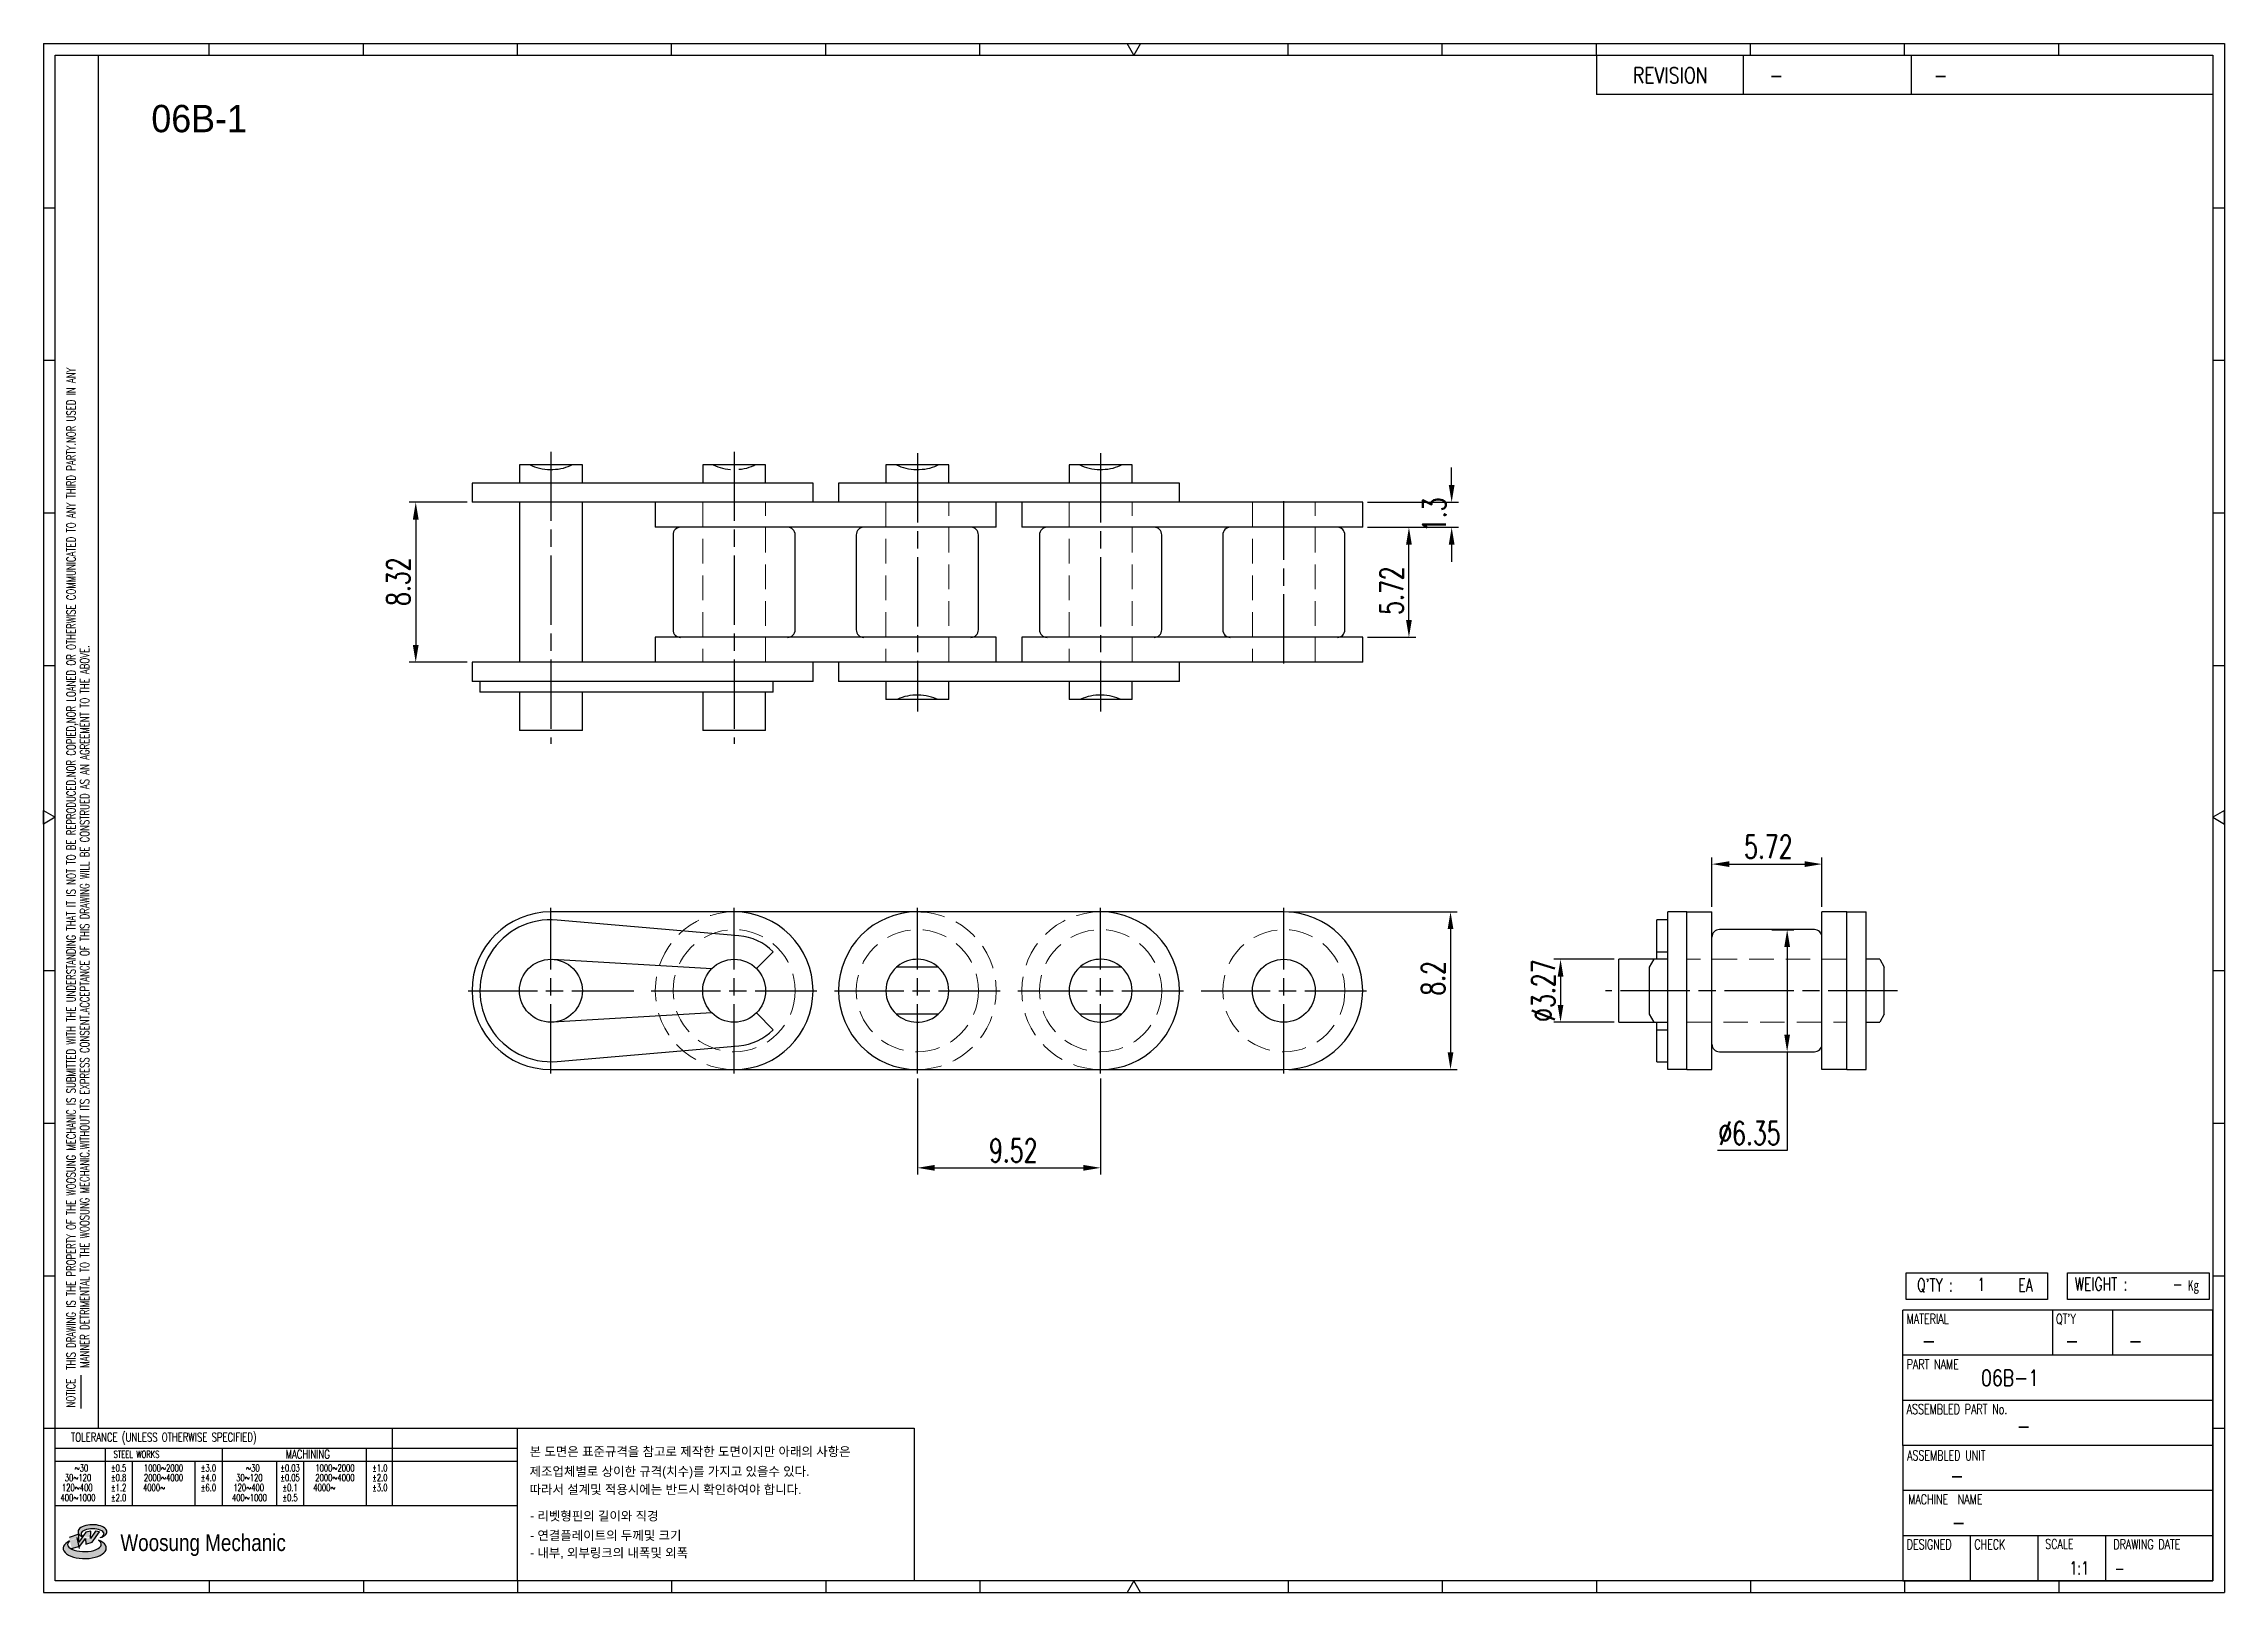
# Model space of a CAD drawing. Header units: millimetres. Extents: x -11 to 103, y -47 to 34.
import ezdxf
from ezdxf.enums import TextEntityAlignment as Align

# ---------------------------------------------------------------- set-up
doc = ezdxf.new("R2010")
doc.units = ezdxf.units.MM
doc.linetypes.add('AM_ISO08W050', pattern=[18, 12, -1.5, 3, -1.5])
doc.linetypes.add('HIDDEN', pattern=[9.525, 6.35, -3.175])
doc.layers.get('Defpoints').update_dxf_attribs({"color": 80})
doc.layers.add('CL1', color=140, linetype='AM_ISO08W050', lineweight=25)
doc.layers.add('HL3', color=1, linetype='HIDDEN', lineweight=0)
for name, color, linetype in [('S-DIM', 7, 'Continuous'), ('TITLE', 7, 'Continuous'), ('도면레이아웃', 7, 'Continuous')]:
    doc.layers.add(name, color=color, linetype=linetype)
doc.styles.add('HAN', font='ROMANS.shx', dxfattribs={"width": 0.7, "bigfont": 'whgtxt.shx'})
doc.styles.add('HKD_ST2', font='romans.shx', dxfattribs={"width": 0.7, "height": 4, "bigfont": '@extfont2.shx'})
doc.styles.add('HSG', font='SIMPLEX.shx', dxfattribs={"width": 0.7, "bigfont": 'HSG.shx'})
doc.styles.add('MtXpl_', font='Gulim.ttf')
doc.styles.add('SLDTEXTSTYLE4', font='arial.ttf', dxfattribs={"width": 0.8})
doc.dimstyles.new('APP0.5', dxfattribs={"dimscale": 0.5, "dimtxt": 2.4, "dimasz": 1.8, "dimexe": 0.7, "dimexo": 0.5, "dimgap": 0.6, "dimtad": 1, "dimtoh": 1, "dimrnd": 0.01, "dimzin": 9, "dimdsep": 46, "dimtxsty": 'HSG', "dimcen": 0, "dimclrd": 1, "dimclre": 1, "dimclrt": 256, "dimazin": 2, "dimtp": 1, "dimtm": 1, "dimtfac": 0.5, "dimtofl": 0, "dimtmove": 0, "dimatfit": 3, "dimfxl": 0, "dimtvp": 1, "dimtolj": 2, "dimlwd": -1, "dimlwe": -1, "dimarcsym": 0})

# ---------------------------------------------------------------- blocks, each defined once
blk = doc.blocks.new('MAST')
at = {"layer": '도면레이아웃'}
h = blk.add_hatch(color=10, dxfattribs=at)
h.paths.add_polyline_path([(1.544, 35.177), (1.554, 34.966), (1.779, 35.034), (2.054, 35.422), (1.908, 35.446), (1.728, 35.167), (1.741, 35.439), (1.547, 35.405), (1.292, 35.041), (1.295, 35.33), (0.943, 35.208), (1.03, 34.8), (1.336, 34.885)])
edge = h.paths.add_edge_path()
edge.add_ellipse((1.795, 35.421), major_axis=(-0.53, 0), ratio=0.487785, start_angle=122.36065, end_angle=403.39574)
edge.add_line((1.411, 35.244), (1.419, 35.261))
edge.add_ellipse((1.798, 35.344), major_axis=(-0.423, 0), ratio=0.444396, start_angle=131.58977, end_angle=386.19408, ccw=False)
edge = h.paths.add_edge_path()
edge.add_ellipse((1.512, 34.815), major_axis=(-0.793, 0), ratio=0.480113, start_angle=314.67633, end_angle=590.85213)
edge.add_ellipse((1.501, 34.958), major_axis=(-0.62, 0), ratio=0.43311, start_angle=331.7024, end_angle=574.42495, ccw=False)
at = {"color": 140}
for p, q in [((0, 90.118), (80.15, 90.118)), ((0, 90.118), (0, 33.191)), ((80.15, 90.118), (80.15, 33.191)), ((57.068, 89.693), (57.068, 88.246)), ((62.47, 89.693), (62.47, 88.246)), ((68.635, 89.693), (68.635, 88.246)), ((79.725, 88.246), (57.068, 88.246)), ((68.449, 43.961), (68.449, 44.936)), ((68.449, 44.936), (73.654, 44.936)), ((73.654, 44.936), (73.654, 43.961)), ((74.39, 43.961), (74.39, 44.936)), ((74.39, 44.936), (79.595, 44.936)), ((79.595, 44.936), (79.595, 43.961)), ((68.336, 38.59), (68.336, 43.563)), ((79.725, 43.563), (68.336, 43.563)), ((73.654, 43.961), (68.449, 43.961)), ((73.827, 43.563), (73.827, 41.905)), ((79.595, 43.961), (74.39, 43.961)), ((76.037, 43.563), (76.037, 41.905)), ((79.725, 38.59), (79.725, 43.563)), ((79.725, 41.905), (68.336, 41.905)), ((79.725, 40.248), (68.336, 40.248)), ((68.336, 38.59), (68.336, 33.616)), ((79.725, 38.59), (68.336, 38.59)), ((79.725, 33.616), (79.725, 38.59)), ((79.725, 36.932), (68.336, 36.932)), ((79.725, 35.274), (68.336, 35.274)), ((70.822, 33.616), (70.822, 35.274)), ((73.309, 33.616), (73.309, 35.274)), ((75.796, 33.616), (75.796, 35.274)), ((0, 33.191), (80.15, 33.191)), ((68.336, 33.616), (79.725, 33.616))]:
    blk.add_line(p, q, dxfattribs=at)
for p, q in [((6.089, 89.693), (6.089, 90.118)), ((11.753, 89.693), (11.753, 90.118)), ((17.418, 89.693), (17.418, 90.118)), ((23.082, 89.693), (23.082, 90.118)), ((28.746, 89.693), (28.746, 90.118)), ((34.411, 89.693), (34.411, 90.118)), ((45.739, 89.693), (45.739, 90.118)), ((51.404, 89.693), (51.404, 90.118)), ((57.068, 89.693), (57.068, 90.118)), ((62.732, 89.693), (62.732, 90.118)), ((68.397, 89.693), (68.397, 90.118)), ((74.061, 89.693), (74.061, 90.118)), ((0, 84.085), (0.425, 84.085)), ((79.725, 84.085), (80.15, 84.085)), ((0, 78.478), (0.425, 78.478)), ((79.725, 78.478), (80.15, 78.478)), ((0, 72.87), (0.425, 72.87)), ((79.725, 72.87), (80.15, 72.87)), ((0, 67.262), (0.425, 67.262)), ((79.725, 67.262), (80.15, 67.262)), ((0, 56.047), (0.425, 56.047)), ((79.725, 56.047), (80.15, 56.047)), ((0, 50.439), (0.425, 50.439)), ((79.725, 50.439), (80.15, 50.439)), ((0, 44.832), (0.425, 44.832)), ((79.725, 44.832), (80.15, 44.832)), ((1.377, 39.947), (1.377, 41.174)), ((0, 39.224), (0.425, 39.224)), ((79.725, 39.224), (80.15, 39.224)), ((6.089, 33.616), (6.089, 33.191)), ((11.753, 33.616), (11.753, 33.191)), ((17.418, 33.616), (17.418, 33.191)), ((23.082, 33.616), (23.082, 33.191)), ((28.746, 33.616), (28.746, 33.191)), ((34.411, 33.616), (34.411, 33.191)), ((45.739, 33.616), (45.739, 33.191)), ((51.404, 33.616), (51.404, 33.191)), ((57.068, 33.616), (57.068, 33.191)), ((62.732, 33.616), (62.732, 33.191)), ((68.397, 33.616), (68.397, 33.191)), ((74.061, 33.616), (74.061, 33.191))]:
    blk.add_line(p, q)
at = {"color": 2}
for p, q in [((2.017, 39.224), (2.017, 89.693)), ((0.425, 39.224), (17.418, 39.224)), ((0.425, 38.487), (17.418, 38.487)), ((2.257, 38.487), (2.257, 36.382)), ((6.557, 38.5), (6.557, 36.382)), ((11.857, 38.487), (11.857, 36.382)), ((12.816, 39.224), (12.816, 36.382)), ((17.418, 33.616), (17.418, 39.224)), ((0.425, 38.012), (17.418, 38.012)), ((3.257, 38.012), (3.257, 36.382)), ((5.557, 38.012), (5.557, 36.382)), ((8.557, 38.012), (8.557, 36.382)), ((9.557, 38.026), (9.557, 36.382)), ((0.425, 36.382), (17.418, 36.382))]:
    blk.add_line(p, q, dxfattribs=at)
for points in [[(40.075, 89.693), (39.83, 90.118), (40.32, 90.118)], [(0.425, 61.679), (0, 61.433), (0, 61.924)], [(79.725, 61.679), (80.15, 61.433), (80.15, 61.924)], [(40.075, 33.616), (39.83, 33.191), (40.32, 33.191)]]:
    blk.add_lwpolyline(points, close=True)
at = {"color": 140}
blk.add_lwpolyline([(0.425, 89.693), (79.725, 89.693), (79.725, 33.616), (0.425, 33.616)], close=True, dxfattribs=at)
at = {"layer": '도면레이아웃'}
for p, q in [((1.295, 35.33), (0.943, 35.208)), ((1.547, 35.405), (1.292, 35.041)), ((1.292, 35.041), (1.295, 35.33)), ((1.741, 35.439), (1.547, 35.405)), ((1.908, 35.446), (1.728, 35.167)), ((1.728, 35.167), (1.741, 35.439)), ((1.779, 35.034), (2.054, 35.422)), ((2.054, 35.422), (1.908, 35.446)), ((1.03, 34.8), (1.336, 34.885)), ((1.224, 35.208), (1.311, 34.8)), ((1.224, 35.208), (1.224, 35.208)), ((1.336, 34.885), (1.544, 35.177)), ((1.419, 35.261), (1.411, 35.244)), ((1.544, 35.177), (1.554, 34.966)), ((1.554, 34.966), (1.779, 35.034))]:
    blk.add_line(p, q, dxfattribs=at)
for centre, major_axis, ratio, start_param, end_param in [((1.795, 35.421), (-0.53, 0), 0.487785, 2.135596, 7.040584), ((1.798, 35.344), (-0.423, 0), 0.444396, 2.296675, 6.740358), ((1.512, 34.815), (-0.793, 0), 0.480113, 5.492138, 10.312315), ((1.501, 34.958), (-0.62, 0), 0.43311, 5.789299, 10.025607)]:
    blk.add_ellipse(centre, major_axis=major_axis, ratio=ratio, start_param=start_param, end_param=end_param, dxfattribs=at)
for s, height, style, width, p in [('REVISION', 0.5806, 'HAN', 0.8, (58.415, 88.664)), ('-', 0.581, 'HAN', 0.8, (63.426, 88.664)), ('-', 0.581, 'HAN', 0.8, (69.468, 88.664)), ("Q'TY : ", 0.4746, 'HKD_ST2', 0.7, (68.857, 44.253)), ('1', 0.475, 'HKD_ST2', 0.7, (71.071, 44.275)), ('EA', 0.4746, 'HKD_ST2', 0.7, (72.578, 44.253)), ('WEIGHT : ', 0.4746, 'HKD_ST2', 0.7, (74.65, 44.286)), ('-', 0.581, 'HAN', 0.8, (69.029, 42.157)), ('-', 0.581, 'HAN', 0.8, (74.289, 42.157)), ('-', 0.581, 'HAN', 0.8, (76.623, 42.157)), ('-', 0.581, 'HAN', 0.8, (72.515, 39.013)), ('-', 0.581, 'HAN', 0.8, (70.067, 37.189)), ('-', 0.581, 'HAN', 0.8, (70.126, 35.48)), ('1:1', 0.4746, 'HKD_ST2', 0.7, (74.458, 33.848)), ('-', 0.475, 'HKD_ST2', 0.7, (76.112, 33.837))]:
    blk.add_text(s, height=height, dxfattribs=dict(style=style, width=width)).set_placement(p)
at = {"color": 6, "style": 'HKD_ST2', "width": 0.7}
for s, p in [(' THIS DRAWING IS THE PROPERTY OF THE WOOSUNG MECHANIC IS SUBMITTED WITH THE UNDERSTANDING THAT IT IS NOT TO BE REPRODUCED.NOR COPIED,NOR LOANED OR OTHERWISE COMMUNICATED TO ANY THIRD PARTY.NOR USED IN ANY', (1.173, 41.217)), ('MANNER DETRIMENTAL TO THE WOOSUNG MECHANIC.WITHOUT ITS EXPRESS CONSENT.ACCEPTANCE OF THIS DRAWING WILL BE CONSTRUED AS AN AGREEMENT TO THE ABOVE.', (1.672, 41.447))]:
    blk.add_text(s, height=0.326266, rotation=90, dxfattribs=at).set_placement(p)
at = {"style": 'HKD_ST2', "width": 0.7}
blk.add_text('-', height=0.475, dxfattribs=at).set_placement((78.613, 44.286), align=Align.RIGHT)
at = {"color": 254, "style": 'HKD_ST2', "width": 0.7}
for s, height, p in [('MATERIAL', 0.3651, (68.474, 43.425)), ("QT'Y", 0.3651, (73.965, 43.425)), ('PART NAME', 0.3651, (68.474, 41.756)), ('ASSEMBLED PART No.', 0.36511, (68.474, 40.109)), ('ASSEMBLED UNIT', 0.36511, (68.49, 38.408)), ('MACHINE  NAME', 0.36511, (68.532, 36.794)), ('DESIGNED', 0.3651, (68.474, 35.136)), ('CHECK', 0.3651, (70.961, 35.136)), ('SCALE', 0.3651, (73.566, 35.153)), ('DRAWING DATE', 0.36511, (76.071, 35.141))]:
    blk.add_text(s, height=height, dxfattribs=at).set_placement(p, align=Align.TOP_LEFT)
at = {"style": 'HKD_ST2', "width": 0.7}
blk.add_text('NOTICE', height=0.3263, rotation=90, dxfattribs=at).set_placement((1.163, 39.988))
blk.add_text('TOLERANCE (UNLESS OTHERWISE SPECIFIED)', height=0.32627, dxfattribs=at).set_placement((4.417, 38.896), align=Align.MIDDLE_CENTER)
at = {"color": 4, "style": 'HKD_ST2', "width": 0.7}
for s, height, p in [('%%12630', 0.261, (1.389, 37.762)), ('1000%%1262000', 0.26101, (4.407, 37.762)), ('%%12630', 0.261, (7.689, 37.762)), ('1000%%1262000', 0.26101, (10.707, 37.762)), ('120%%126400', 0.26101, (1.237, 37.045)), ('30%%126120', 0.261, (1.263, 37.411)), ('4000%%126', 0.261, (4.061, 37.045)), ('2000%%1264000', 0.26101, (4.407, 37.411)), ('120%%126400', 0.26101, (7.537, 37.045)), ('30%%126120', 0.261, (7.563, 37.411)), ('4000%%126', 0.261, (10.321, 37.045)), ('2000%%1264000', 0.26101, (10.707, 37.411)), ('400%%1261000', 0.26101, (1.263, 36.67)), ('400%%1261000', 0.26101, (7.563, 36.67))]:
    blk.add_text(s, height=height, dxfattribs=at).set_placement(p, align=Align.MIDDLE_CENTER)
for s, height, p in [('%%P0.5', 0.261, (2.757, 37.762)), ('STEEL WORKS', 0.26101, (3.416, 38.268)), ('%%P3.0', 0.261, (6.057, 37.762)), ('%%P0.03', 0.261, (9.057, 37.762)), ('MACHINING', 0.3263, (9.707, 38.27)), ('%%P1.0', 0.261, (12.357, 37.762)), ('%%P0.8', 0.261, (2.757, 37.411)), ('%%P1.2', 0.261, (2.757, 37.045)), ('%%P4.0', 0.261, (6.057, 37.411)), ('%%P6.0', 0.261, (6.057, 37.045)), ('%%P0.05', 0.261, (9.057, 37.411)), ('%%P0.1', 0.261, (9.057, 37.045)), ('%%P2.0', 0.261, (12.357, 37.411)), ('%%P3.0', 0.261, (12.357, 37.045)), ('%%P2.0', 0.261, (2.757, 36.67)), ('%%P0.5', 0.261, (9.057, 36.67))]:
    blk.add_text(s, height=height, dxfattribs=at).set_placement(p, align=Align.MIDDLE)
at = {"color": 1, "style": 'SLDTEXTSTYLE4', "width": 0.8}
blk.add_text('Woosung Mechanic', height=0.61957, dxfattribs=at).set_placement((2.822, 34.711))
at = {"layer": 'TITLE', "width": 0.8}
blk.add_text('Kg', height=0.3789, dxfattribs=at).set_placement((78.807, 44.286))
blk = doc.blocks.new('*D2')
at = {"layer": 'Defpoints', "color": 0, "transparency": 16777216}
for p in [(57.75, 8.59), (60.15, 8.59), (57.75, 2.87)]:
    blk.add_point(p, dxfattribs=at)
at = {"layer": 'S-DIM', "color": 1, "transparency": 16777216}
for p, q in [((58, 8.59), (60.5, 8.59)), ((60.15, 3.77), (60.15, 7.69)), ((58, 2.87), (60.5, 2.87))]:
    blk.add_line(p, q, dxfattribs=at)
for points in [[(60, 7.69), (60.3, 7.69), (60.15, 8.59)], [(60, 3.77), (60.3, 3.77), (60.15, 2.87)]]:
    blk.add_solid(points, dxfattribs=at)
at = {"layer": 'S-DIM', "transparency": 16777216, "insert": (59.25, 5.3), "char_height": 1.2, "attachment_point": 5, "rotation": 90, "style": 'HSG'}
blk.add_mtext('\\A2;5.72', dxfattribs=at)
blk = doc.blocks.new('*D3')
at = {"layer": 'Defpoints', "color": 0, "transparency": 16777216}
for p in [(57.75, 9.89), (62.37, 9.89), (57.75, 8.59)]:
    blk.add_point(p, dxfattribs=at)
at = {"layer": 'S-DIM', "color": 1, "transparency": 16777216}
for p, q in [((62.37, 10.79), (62.37, 11.69)), ((58, 9.89), (62.72, 9.89)), ((58, 8.59), (62.72, 8.59)), ((62.37, 7.69), (62.37, 6.79))]:
    blk.add_line(p, q, dxfattribs=at)
for points in [[(62.22, 10.79), (62.52, 10.79), (62.37, 9.89)], [(62.22, 7.69), (62.52, 7.69), (62.37, 8.59)]]:
    blk.add_solid(points, dxfattribs=at)
at = {"layer": 'S-DIM', "transparency": 16777216, "insert": (61.47, 9.24), "char_height": 1.2, "attachment_point": 5, "rotation": 90, "style": 'HSG'}
blk.add_mtext('\\A2;1.3', dxfattribs=at)
blk = doc.blocks.new('*D4')
at = {"layer": 'Defpoints', "color": 0, "transparency": 16777216}
for p in [(11.45, 9.89), (8.52, 1.57), (11.45, 1.57)]:
    blk.add_point(p, dxfattribs=at)
at = {"layer": 'S-DIM', "color": 1, "transparency": 16777216}
for p, q in [((11.2, 9.89), (8.17, 9.89)), ((8.52, 8.99), (8.52, 2.47)), ((11.2, 1.57), (8.17, 1.57))]:
    blk.add_line(p, q, dxfattribs=at)
for points in [[(8.37, 8.99), (8.67, 8.99), (8.52, 9.89)], [(8.37, 2.47), (8.67, 2.47), (8.52, 1.57)]]:
    blk.add_solid(points, dxfattribs=at)
at = {"layer": 'S-DIM', "transparency": 16777216, "insert": (7.62, 5.76), "char_height": 1.2, "attachment_point": 5, "rotation": 90, "style": 'HSG'}
blk.add_mtext('\\A2;8.32', dxfattribs=at)
blk = doc.blocks.new('*D5')
at = {"layer": 'Defpoints', "color": 0, "transparency": 16777216}
for p in [(34.6, -19.81), (44.12, -19.81), (44.12, -24.71)]:
    blk.add_point(p, dxfattribs=at)
at = {"layer": 'S-DIM', "color": 1, "transparency": 16777216}
for p, q in [((34.6, -20.06), (34.6, -25.06)), ((44.12, -20.06), (44.12, -25.06)), ((35.5, -24.71), (43.22, -24.71))]:
    blk.add_line(p, q, dxfattribs=at)
for points in [[(35.5, -24.56), (35.5, -24.86), (34.6, -24.71)], [(43.22, -24.56), (43.22, -24.86), (44.12, -24.71)]]:
    blk.add_solid(points, dxfattribs=at)
at = {"layer": 'S-DIM', "transparency": 16777216, "insert": (39.58, -23.81), "char_height": 1.2, "attachment_point": 5, "style": 'HSG'}
blk.add_mtext('\\A2;9.52', dxfattribs=at)
blk = doc.blocks.new('*D6')
at = {"layer": 'Defpoints', "color": 0, "transparency": 16777216}
for p in [(53.65, -11.4), (53.65, -19.6), (62.31, -19.6)]:
    blk.add_point(p, dxfattribs=at)
at = {"layer": 'S-DIM', "color": 1, "transparency": 16777216}
for p, q in [((53.9, -11.4), (62.66, -11.4)), ((62.31, -12.3), (62.31, -18.7)), ((53.9, -19.6), (62.66, -19.6))]:
    blk.add_line(p, q, dxfattribs=at)
for points in [[(62.16, -12.3), (62.46, -12.3), (62.31, -11.4)], [(62.16, -18.7), (62.46, -18.7), (62.31, -19.6)]]:
    blk.add_solid(points, dxfattribs=at)
at = {"layer": 'S-DIM', "transparency": 16777216, "insert": (61.41, -14.86), "char_height": 1.2, "attachment_point": 5, "rotation": 90, "style": 'HSG'}
blk.add_mtext('\\A2;8.2', dxfattribs=at)
blk = doc.blocks.new('*D7')
at = {"layer": 'Defpoints', "color": 0, "transparency": 16777216}
for p in [(71.06, -13.87), (68.03, -17.14), (71.06, -17.14)]:
    blk.add_point(p, dxfattribs=at)
at = {"layer": 'S-DIM', "color": 1, "transparency": 16777216}
for p, q in [((70.81, -13.87), (67.68, -13.87)), ((68.03, -14.77), (68.03, -16.24)), ((70.81, -17.14), (67.68, -17.14))]:
    blk.add_line(p, q, dxfattribs=at)
for points in [[(67.88, -14.77), (68.18, -14.77), (68.03, -13.87)], [(67.88, -16.24), (68.18, -16.24), (68.03, -17.14)]]:
    blk.add_solid(points, dxfattribs=at)
at = {"layer": 'S-DIM', "transparency": 16777216, "insert": (67.13, -15.5), "char_height": 1.2, "attachment_point": 5, "rotation": 90, "style": 'HSG'}
blk.add_mtext('\\A2;%%c3.27', dxfattribs=at)
blk = doc.blocks.new('*D8')
at = {"layer": 'Defpoints', "color": 0, "transparency": 16777216}
for p in [(78.76, -12.33), (78.76, -18.68), (79.81, -18.68)]:
    blk.add_point(p, dxfattribs=at)
at = {"layer": 'S-DIM', "color": 1, "transparency": 16777216}
for p, q in [((79.01, -12.33), (80.16, -12.33)), ((79.81, -13.23), (79.81, -17.78)), ((79.01, -18.68), (80.16, -18.68)), ((79.81, -18.68), (79.81, -23.81)), ((79.81, -23.81), (76.19, -23.81))]:
    blk.add_line(p, q, dxfattribs=at)
for points in [[(79.66, -13.23), (79.96, -13.23), (79.81, -12.33)], [(79.66, -17.78), (79.96, -17.78), (79.81, -18.68)]]:
    blk.add_solid(points, dxfattribs=at)
at = {"layer": 'S-DIM', "transparency": 16777216, "insert": (77.85, -22.91), "char_height": 1.2, "attachment_point": 5, "style": 'HSG'}
blk.add_mtext('\\A2;%%c6.35', dxfattribs=at)
blk = doc.blocks.new('*D9')
at = {"layer": 'Defpoints', "color": 0, "transparency": 16777216}
for p in [(81.62, -8.92), (75.9, -11.4), (81.62, -11.4)]:
    blk.add_point(p, dxfattribs=at)
at = {"layer": 'S-DIM', "color": 1, "transparency": 16777216}
for p, q in [((75.9, -11.15), (75.9, -8.57)), ((76.8, -8.92), (80.72, -8.92)), ((81.62, -11.15), (81.62, -8.57))]:
    blk.add_line(p, q, dxfattribs=at)
for points in [[(76.8, -8.77), (76.8, -9.07), (75.9, -8.92)], [(80.72, -8.77), (80.72, -9.07), (81.62, -8.92)]]:
    blk.add_solid(points, dxfattribs=at)
at = {"layer": 'S-DIM', "transparency": 16777216, "insert": (78.83, -8.02), "char_height": 1.2, "attachment_point": 5, "style": 'HSG'}
blk.add_mtext('\\A2;5.72', dxfattribs=at)

msp = doc.modelspace()

# ---------------------------------------------------------------- linework, layer by layer
for p, q in [((17.181, 11.829), (13.911, 11.829)), ((13.911, 11.829), (13.911, 10.889)), ((14.464, 11.829), (14.575, 11.777)), ((14.575, 11.777), (14.694, 11.731)), ((14.694, 11.731), (14.819, 11.691)), ((14.819, 11.691), (14.949, 11.658)), ((14.949, 11.658), (15.084, 11.631)), ((15.084, 11.631), (15.222, 11.611)), ((15.222, 11.611), (15.363, 11.598)), ((15.363, 11.598), (15.506, 11.593)), ((15.506, 11.593), (15.648, 11.594)), ((15.648, 11.594), (15.79, 11.603)), ((15.79, 11.603), (15.93, 11.619)), ((15.93, 11.619), (16.067, 11.642)), ((16.067, 11.642), (16.2, 11.671)), ((16.2, 11.671), (16.328, 11.708)), ((16.328, 11.708), (16.45, 11.75)), ((16.45, 11.75), (16.566, 11.799)), ((16.566, 11.799), (16.627, 11.829)), ((17.181, 10.889), (17.181, 11.829)), ((26.706, 11.829), (23.436, 11.829)), ((23.436, 11.829), (23.436, 10.889)), ((23.989, 11.829), (24.1, 11.777)), ((24.1, 11.777), (24.219, 11.731)), ((24.219, 11.731), (24.344, 11.691)), ((24.344, 11.691), (24.474, 11.658)), ((24.474, 11.658), (24.609, 11.631)), ((24.609, 11.631), (24.747, 11.611)), ((24.747, 11.611), (24.888, 11.598)), ((25.315, 11.603), (25.455, 11.619)), ((25.455, 11.619), (25.592, 11.642)), ((25.592, 11.642), (25.725, 11.671)), ((25.725, 11.671), (25.853, 11.708)), ((25.853, 11.708), (25.975, 11.75)), ((25.975, 11.75), (26.091, 11.799)), ((26.091, 11.799), (26.152, 11.829)), ((26.706, 10.889), (26.706, 11.829)), ((36.231, 11.829), (32.961, 11.829)), ((32.961, 11.829), (32.961, 10.889)), ((33.514, 11.829), (33.625, 11.777)), ((33.625, 11.777), (33.744, 11.731)), ((33.744, 11.731), (33.869, 11.691)), ((33.869, 11.691), (33.999, 11.658)), ((33.999, 11.658), (34.134, 11.631)), ((34.134, 11.631), (34.272, 11.611)), ((34.272, 11.611), (34.413, 11.598)), ((34.413, 11.598), (34.556, 11.593)), ((34.556, 11.593), (34.698, 11.594)), ((34.698, 11.594), (34.84, 11.603)), ((34.84, 11.603), (34.98, 11.619)), ((34.98, 11.619), (35.117, 11.642)), ((35.117, 11.642), (35.25, 11.671)), ((35.25, 11.671), (35.378, 11.708)), ((35.378, 11.708), (35.5, 11.75)), ((35.5, 11.75), (35.616, 11.799)), ((35.616, 11.799), (35.677, 11.829)), ((36.231, 10.889), (36.231, 11.829)), ((45.756, 11.829), (42.486, 11.829)), ((42.486, 11.829), (42.486, 10.889)), ((43.039, 11.829), (43.15, 11.777)), ((43.15, 11.777), (43.269, 11.731)), ((43.269, 11.731), (43.394, 11.691)), ((43.394, 11.691), (43.524, 11.658)), ((43.524, 11.658), (43.659, 11.631)), ((43.659, 11.631), (43.797, 11.611)), ((43.797, 11.611), (43.938, 11.598)), ((43.938, 11.598), (44.081, 11.593)), ((44.081, 11.593), (44.223, 11.594)), ((44.223, 11.594), (44.365, 11.603)), ((44.365, 11.603), (44.505, 11.619)), ((44.505, 11.619), (44.642, 11.642)), ((44.642, 11.642), (44.775, 11.671)), ((44.775, 11.671), (44.903, 11.708)), ((44.903, 11.708), (45.025, 11.75)), ((45.025, 11.75), (45.141, 11.799)), ((45.141, 11.799), (45.202, 11.829)), ((45.756, 10.889), (45.756, 11.829)), ((29.171, 10.889), (11.446, 10.889)), ((11.446, 10.889), (11.446, 9.889)), ((29.171, 9.889), (29.171, 10.889)), ((48.221, 10.889), (30.496, 10.889)), ((30.496, 10.889), (30.496, 9.889)), ((48.221, 9.889), (48.221, 10.889)), ((25.071, 9.889), (11.446, 9.889)), ((13.911, 9.889), (13.911, 1.569)), ((17.181, 1.569), (17.181, 9.889)), ((20.971, 9.889), (20.971, 8.589)), ((34.596, 9.889), (25.071, 9.889)), ((44.121, 9.889), (34.596, 9.889)), ((38.696, 8.589), (38.696, 9.889)), ((40.021, 9.889), (40.021, 8.589)), ((57.746, 9.889), (44.121, 9.889)), ((57.746, 8.589), (57.746, 9.889)), ((38.696, 8.589), (20.971, 8.589)), ((21.896, 8.195), (21.896, 3.262)), ((28.246, 3.262), (28.246, 8.195)), ((31.421, 8.195), (31.421, 3.262)), ((37.771, 3.262), (37.771, 8.195)), ((57.746, 8.589), (40.021, 8.589)), ((40.946, 8.195), (40.946, 3.262)), ((47.296, 3.262), (47.296, 8.195)), ((50.471, 8.195), (50.471, 3.262)), ((56.821, 3.262), (56.821, 8.195)), ((38.696, 2.869), (20.971, 2.869)), ((20.971, 2.869), (20.971, 1.569)), ((38.696, 1.569), (38.696, 2.869)), ((57.746, 2.869), (40.021, 2.869)), ((40.021, 2.869), (40.021, 1.569)), ((57.746, 1.569), (57.746, 2.869)), ((25.071, 1.569), (11.446, 1.569)), ((11.446, 1.569), (11.446, 0.569)), ((34.596, 1.569), (25.071, 1.569)), ((29.171, 0.569), (29.171, 1.569)), ((30.496, 1.569), (30.496, 0.569)), ((44.121, 1.569), (34.596, 1.569)), ((57.746, 1.569), (44.121, 1.569)), ((48.221, 0.569), (48.221, 1.569)), ((29.171, 0.569), (11.446, 0.569)), ((11.856, 0.569), (11.856, 0.013)), ((27.1, 0.013), (11.856, 0.013)), ((13.911, 0.013), (13.911, -1.971)), ((17.181, -1.971), (17.181, 0.013)), ((23.436, 0.013), (23.436, -1.971)), ((26.706, -1.971), (26.706, 0.013)), ((27.1, 0.013), (27.1, 0.569)), ((48.221, 0.569), (30.496, 0.569)), ((32.961, 0.569), (32.961, -0.371)), ((36.231, -0.371), (36.231, 0.569)), ((42.486, 0.569), (42.486, -0.371)), ((45.756, -0.371), (45.756, 0.569)), ((36.231, -0.371), (32.961, -0.371)), ((33.576, -0.342), (33.514, -0.371)), ((33.691, -0.293), (33.576, -0.342)), ((33.813, -0.251), (33.691, -0.293)), ((33.941, -0.214), (33.813, -0.251)), ((34.075, -0.185), (33.941, -0.214)), ((34.212, -0.162), (34.075, -0.185)), ((34.352, -0.146), (34.212, -0.162)), ((34.493, -0.137), (34.352, -0.146)), ((34.636, -0.136), (34.493, -0.137)), ((34.778, -0.141), (34.636, -0.136)), ((34.919, -0.154), (34.778, -0.141)), ((35.058, -0.174), (34.919, -0.154)), ((35.193, -0.201), (35.058, -0.174)), ((35.323, -0.234), (35.193, -0.201)), ((35.448, -0.274), (35.323, -0.234)), ((35.566, -0.32), (35.448, -0.274)), ((35.677, -0.371), (35.566, -0.32)), ((45.756, -0.371), (42.486, -0.371)), ((43.101, -0.342), (43.039, -0.371)), ((43.216, -0.293), (43.101, -0.342)), ((43.338, -0.251), (43.216, -0.293)), ((43.466, -0.214), (43.338, -0.251)), ((43.6, -0.185), (43.466, -0.214)), ((43.737, -0.162), (43.6, -0.185)), ((43.877, -0.146), (43.737, -0.162)), ((44.018, -0.137), (43.877, -0.146)), ((44.161, -0.136), (44.018, -0.137)), ((44.303, -0.141), (44.161, -0.136)), ((44.444, -0.154), (44.303, -0.141)), ((44.583, -0.174), (44.444, -0.154)), ((44.718, -0.201), (44.583, -0.174)), ((44.848, -0.234), (44.718, -0.201)), ((44.973, -0.274), (44.848, -0.234)), ((45.091, -0.32), (44.973, -0.274)), ((45.202, -0.371), (45.091, -0.32)), ((17.181, -1.971), (13.911, -1.971)), ((26.706, -1.971), (23.436, -1.971)), ((25.071, -11.403), (15.546, -11.403)), ((25.318, -12.644), (15.863, -11.827)), ((34.596, -11.403), (25.071, -11.403)), ((44.121, -11.403), (34.596, -11.403)), ((53.646, -11.403), (44.121, -11.403)), ((73.599, -11.813), (73.044, -11.813)), ((73.044, -13.868), (73.044, -11.813)), ((73.599, -19.603), (73.599, -11.403)), ((74.599, -11.403), (73.599, -11.403)), ((74.599, -19.603), (74.599, -11.403)), ((74.599, -11.403), (75.899, -11.403)), ((75.899, -19.603), (75.899, -11.403)), ((81.225, -12.328), (76.293, -12.328)), ((81.619, -19.603), (81.619, -11.403)), ((82.919, -11.403), (81.619, -11.403)), ((82.919, -19.603), (82.919, -11.403)), ((82.919, -11.403), (83.919, -11.403)), ((83.919, -19.603), (83.919, -11.403)), ((26.227, -14.347), (27.1, -13.474)), ((73.044, -13.474), (73.599, -13.474)), ((15.64, -13.871), (23.915, -14.347)), ((33.576, -14.225), (33.514, -14.277)), ((35.677, -14.277), (33.514, -14.277)), ((33.691, -14.141), (33.576, -14.225)), ((33.813, -14.068), (33.691, -14.141)), ((33.941, -14.005), (33.813, -14.068)), ((34.075, -13.954), (33.941, -14.005)), ((34.212, -13.914), (34.075, -13.954)), ((34.352, -13.887), (34.212, -13.914)), ((34.493, -13.872), (34.352, -13.887)), ((34.636, -13.869), (34.493, -13.872)), ((34.778, -13.879), (34.636, -13.869)), ((34.919, -13.901), (34.778, -13.879)), ((35.058, -13.935), (34.919, -13.901)), ((35.193, -13.981), (35.058, -13.935)), ((35.323, -14.039), (35.193, -13.981)), ((35.448, -14.108), (35.323, -14.039)), ((35.566, -14.187), (35.448, -14.108)), ((35.677, -14.277), (35.566, -14.187)), ((43.101, -14.225), (43.039, -14.277)), ((45.202, -14.277), (43.039, -14.277)), ((43.216, -14.141), (43.101, -14.225)), ((43.338, -14.068), (43.216, -14.141)), ((43.466, -14.005), (43.338, -14.068)), ((43.6, -13.954), (43.466, -14.005)), ((43.737, -13.914), (43.6, -13.954)), ((43.877, -13.887), (43.737, -13.914)), ((44.018, -13.872), (43.877, -13.887)), ((44.161, -13.869), (44.018, -13.872)), ((44.303, -13.879), (44.161, -13.869)), ((44.444, -13.901), (44.303, -13.879)), ((44.583, -13.935), (44.444, -13.901)), ((44.718, -13.981), (44.583, -13.935)), ((44.848, -14.039), (44.718, -13.981)), ((44.973, -14.108), (44.848, -14.039)), ((45.091, -14.187), (44.973, -14.108)), ((45.202, -14.277), (45.091, -14.187)), ((71.059, -17.138), (71.059, -13.868)), ((72.895, -13.868), (71.059, -13.868)), ((72.659, -14.277), (72.895, -13.868)), ((72.659, -16.73), (72.659, -14.277)), ((73.599, -13.868), (72.895, -13.868)), ((84.623, -13.868), (83.919, -13.868)), ((84.623, -13.868), (84.859, -14.277)), ((84.859, -16.73), (84.859, -14.277)), ((23.915, -16.659), (15.64, -17.136)), ((27.1, -17.533), (26.227, -16.659)), ((33.514, -16.73), (33.625, -16.819)), ((35.677, -16.73), (33.514, -16.73)), ((33.625, -16.819), (33.744, -16.899)), ((33.744, -16.899), (33.869, -16.968)), ((33.869, -16.968), (33.999, -17.025)), ((35.117, -17.053), (35.25, -17.002)), ((35.25, -17.002), (35.378, -16.939)), ((35.378, -16.939), (35.5, -16.865)), ((35.5, -16.865), (35.616, -16.781)), ((35.616, -16.781), (35.677, -16.73)), ((43.039, -16.73), (43.15, -16.819)), ((45.202, -16.73), (43.039, -16.73)), ((43.15, -16.819), (43.269, -16.899)), ((43.269, -16.899), (43.394, -16.968)), ((43.394, -16.968), (43.524, -17.025)), ((44.642, -17.053), (44.775, -17.002)), ((44.775, -17.002), (44.903, -16.939)), ((44.903, -16.939), (45.025, -16.865)), ((45.025, -16.865), (45.141, -16.781)), ((45.141, -16.781), (45.202, -16.73)), ((72.895, -17.138), (72.659, -16.73)), ((84.859, -16.73), (84.623, -17.138)), ((33.999, -17.025), (34.134, -17.072)), ((34.134, -17.072), (34.272, -17.106)), ((34.272, -17.106), (34.413, -17.128)), ((34.413, -17.128), (34.556, -17.138)), ((34.556, -17.138), (34.698, -17.135)), ((34.698, -17.135), (34.84, -17.12)), ((34.84, -17.12), (34.98, -17.093)), ((34.98, -17.093), (35.117, -17.053)), ((43.524, -17.025), (43.659, -17.072)), ((43.659, -17.072), (43.797, -17.106)), ((43.797, -17.106), (43.938, -17.128)), ((43.938, -17.128), (44.081, -17.138)), ((44.081, -17.138), (44.223, -17.135)), ((44.223, -17.135), (44.365, -17.12)), ((44.365, -17.12), (44.505, -17.093)), ((44.505, -17.093), (44.642, -17.053)), ((71.059, -17.138), (72.895, -17.138)), ((72.895, -17.138), (73.599, -17.138)), ((73.044, -19.193), (73.044, -17.138)), ((73.044, -17.533), (73.599, -17.533)), ((83.919, -17.138), (84.623, -17.138)), ((15.863, -19.18), (25.318, -18.363)), ((73.044, -19.193), (73.599, -19.193)), ((76.293, -18.678), (81.225, -18.678)), ((15.546, -19.603), (25.071, -19.603)), ((25.071, -19.603), (34.596, -19.603)), ((34.596, -19.603), (44.121, -19.603)), ((44.121, -19.603), (53.646, -19.603)), ((74.599, -19.603), (73.599, -19.603)), ((74.599, -19.603), (75.899, -19.603)), ((82.919, -19.603), (81.619, -19.603)), ((82.919, -19.603), (83.919, -19.603))]:
    msp.add_line(p, q)
at = {"color": 140}
msp.add_lwpolyline([(13.811, -38.249), (34.433, -38.249), (34.433, -46.18), (13.811, -46.18)], close=True, dxfattribs=at)
for centre in [(15.546, -15.503), (25.071, -15.503), (53.646, -15.503)]:
    msp.add_circle(centre, 1.635)
for centre, radius, start, end in [((22.289, 8.195), 0.394, 90, 180), ((27.852, 8.195), 0.394, 0, 90), ((31.814, 8.195), 0.394, 90, 180), ((37.377, 8.195), 0.394, 0, 90), ((41.339, 8.195), 0.394, 90, 180), ((46.902, 8.195), 0.394, 0, 90), ((50.864, 8.195), 0.394, 90, 180), ((56.427, 8.195), 0.394, 0, 90), ((22.289, 3.262), 0.394, 180, 270), ((27.852, 3.262), 0.394, 270, 360), ((31.814, 3.262), 0.394, 180, 270), ((37.377, 3.262), 0.394, 270, 360), ((41.339, 3.262), 0.394, 180, 270), ((46.902, 3.262), 0.394, 270, 360), ((50.864, 3.262), 0.394, 180, 270), ((56.427, 3.262), 0.394, 270, 360), ((15.546, -15.503), 4.1, 90, 270), ((15.546, -15.503), 3.69, 85.06134, 274.93866), ((25.071, -15.503), 4.1, 270, 90), ((34.596, -15.503), 4.1, 90, 270), ((44.121, -15.503), 4.1, 270, 90), ((53.646, -15.503), 4.1, 270, 90), ((76.293, -12.722), 0.394, 90, 180), ((81.225, -12.722), 0.394, 0, 90), ((25.071, -15.503), 2.87, 45, 85.06134), ((34.596, -15.503), 1.635, 131.40962, 228.59038), ((34.596, -15.503), 1.635, 311.40962, 48.59038), ((44.121, -15.503), 1.635, 131.40962, 228.59038), ((44.121, -15.503), 1.635, 311.40962, 48.59038), ((25.071, -15.503), 2.87, 274.93866, 315), ((76.293, -18.285), 0.394, 180, 270), ((81.225, -18.285), 0.394, 270, 0)]:
    msp.add_arc(centre, radius, start, end)
at = {"layer": 'CL1', "ltscale": 0.3}
for p, q in [((15.546, 12.519), (15.546, -2.661)), ((25.071, 12.519), (25.071, -2.661)), ((34.596, 12.439), (34.596, -0.981)), ((44.121, 12.439), (44.121, -0.981)), ((53.646, 1.504), (53.646, 9.954)), ((15.546, -19.808), (15.546, -11.198)), ((25.071, -19.808), (25.071, -11.198)), ((34.596, -19.808), (34.596, -11.198)), ((44.121, -19.808), (44.121, -11.198)), ((53.646, -19.808), (53.646, -11.198)), ((11.241, -15.503), (19.851, -15.503)), ((20.766, -15.503), (29.376, -15.503)), ((30.291, -15.503), (38.901, -15.503)), ((39.816, -15.503), (48.426, -15.503)), ((49.341, -15.503), (57.951, -15.503)), ((85.549, -15.503), (70.369, -15.503))]:
    msp.add_line(p, q, dxfattribs=at)
at = {"layer": 'HL3', "ltscale": 0.2}
for p, q in [((23.436, 9.889), (23.436, 1.569)), ((23.436, 9.889), (23.436, 1.569)), ((26.706, 1.569), (26.706, 9.889)), ((26.706, 1.569), (26.706, 9.889)), ((32.961, 9.889), (32.961, 1.569)), ((32.961, 9.889), (32.961, 1.569)), ((36.231, 1.569), (36.231, 9.889)), ((36.231, 1.569), (36.231, 9.889)), ((42.486, 9.889), (42.486, 1.569)), ((42.486, 9.889), (42.486, 1.569)), ((45.756, 1.569), (45.756, 9.889)), ((45.756, 1.569), (45.756, 9.889)), ((52.011, 9.889), (52.011, 1.569)), ((55.281, 1.569), (55.281, 9.889)), ((82.919, -13.868), (74.599, -13.868)), ((74.599, -17.138), (82.919, -17.138))]:
    msp.add_line(p, q, dxfattribs=at)
for centre in [(25.071, -15.503), (34.596, -15.503), (44.121, -15.503), (53.646, -15.503)]:
    msp.add_circle(centre, 3.175, dxfattribs=at)
for centre, start, end in [((25.071, -15.503), 90, 270), ((34.596, -15.503), 270, 90), ((44.121, -15.503), 90, 270)]:
    msp.add_arc(centre, 4.1, start, end, dxfattribs=at)

# ---------------------------------------------------------------- block references
at = {"color": 140, "xscale": 1.414371866509385, "yscale": 1.414371866509385, "zscale": 1.414371866509385}
msp.add_blockref('MAST', (-10.824, -93.726), dxfattribs=at)

# ---------------------------------------------------------------- texts
at = {"color": 254, "style": 'MtXpl_'}
msp.add_text('06B-1', height=1.4233, dxfattribs=at).set_placement((-5.224, 29.126))
at = {"style": 'HAN', "width": 0.8}
msp.add_text('06B-1', height=0.8212, dxfattribs=at).set_placement((89.889, -36.04))
at = {"color": 140, "style": 'MtXpl_'}
for s, p in [('본 도면은 표준규격을 참고로 제작한 도면이지만 아래의 사항은', (14.438, -39.694)), ('제조업체별로 상이한 규격(치수)를 가지고 있을수 있다.', (14.438, -40.726)), ('따라서 설계및 적용시에는 반드시 확인하여야 합니다.', (14.438, -41.667)), ('- 리벳형핀의 길이와 직경', (14.464, -43.044)), ('- 연결플레이트의 두께및 크기', (14.464, -44.054)), ('- 내부, 외부링크의 내폭및 외폭', (14.464, -44.96))]:
    msp.add_text(s, height=0.47444, dxfattribs=at).set_placement(p)

# ---------------------------------------------------------------- dimensions: what is measured, and where the dimension line sits
at = {"layer": 'S-DIM'}
for base, p1, p2, picture, middle in [((62.368, 9.889), (57.746, 8.589), (57.746, 9.889), '*D3', (62.368, 9.239)), ((8.517, 1.569), (11.446, 9.889), (11.446, 1.569), '*D4', (8.517, 5.758)), ((60.145, 8.589), (57.746, 2.869), (57.746, 8.589), '*D2', (60.145, 5.297)), ((62.313, -19.603), (53.646, -11.403), (53.646, -19.603), '*D6', (62.313, -14.855))]:
    dim = msp.add_linear_dim(base=base, p1=p1, p2=p2, angle=90, dimstyle='APP0.5', dxfattribs=at)
    dim.commit()
    dim.dimension.update_dxf_attribs({"geometry": picture, "text_midpoint": middle, "dimtype": 128})
for base, p1, p2, picture, middle in [((81.619, -8.924), (75.899, -11.403), (81.619, -11.403), '*D9', (78.828, -8.924)), ((44.120743421, -24.709325414), (34.595743421, -19.808320427), (44.120743421, -19.808320427), '*D5', (39.582353959, -24.709325414))]:
    dim = msp.add_linear_dim(base=base, p1=p1, p2=p2, dimstyle='APP0.5', dxfattribs=at)
    dim.commit()
    dim.dimension.update_dxf_attribs({"geometry": picture, "text_midpoint": middle, "dimtype": 128})
for base, p1, p2, picture, middle in [((79.806, -18.678), (78.759, -12.328), (78.759, -18.678), '*D8', (77.846, -23.806)), ((68.029, -17.138), (71.059, -13.868), (71.059, -17.138), '*D7', (68.029, -15.503))]:
    dim = msp.add_linear_dim(base=base, p1=p1, p2=p2, angle=90, text='%%c<>', dimstyle='APP0.5', dxfattribs=at)
    dim.commit()
    dim.dimension.update_dxf_attribs({"geometry": picture, "text_midpoint": middle, "dimtype": 128})

doc.saveas('drawing.dxf')
